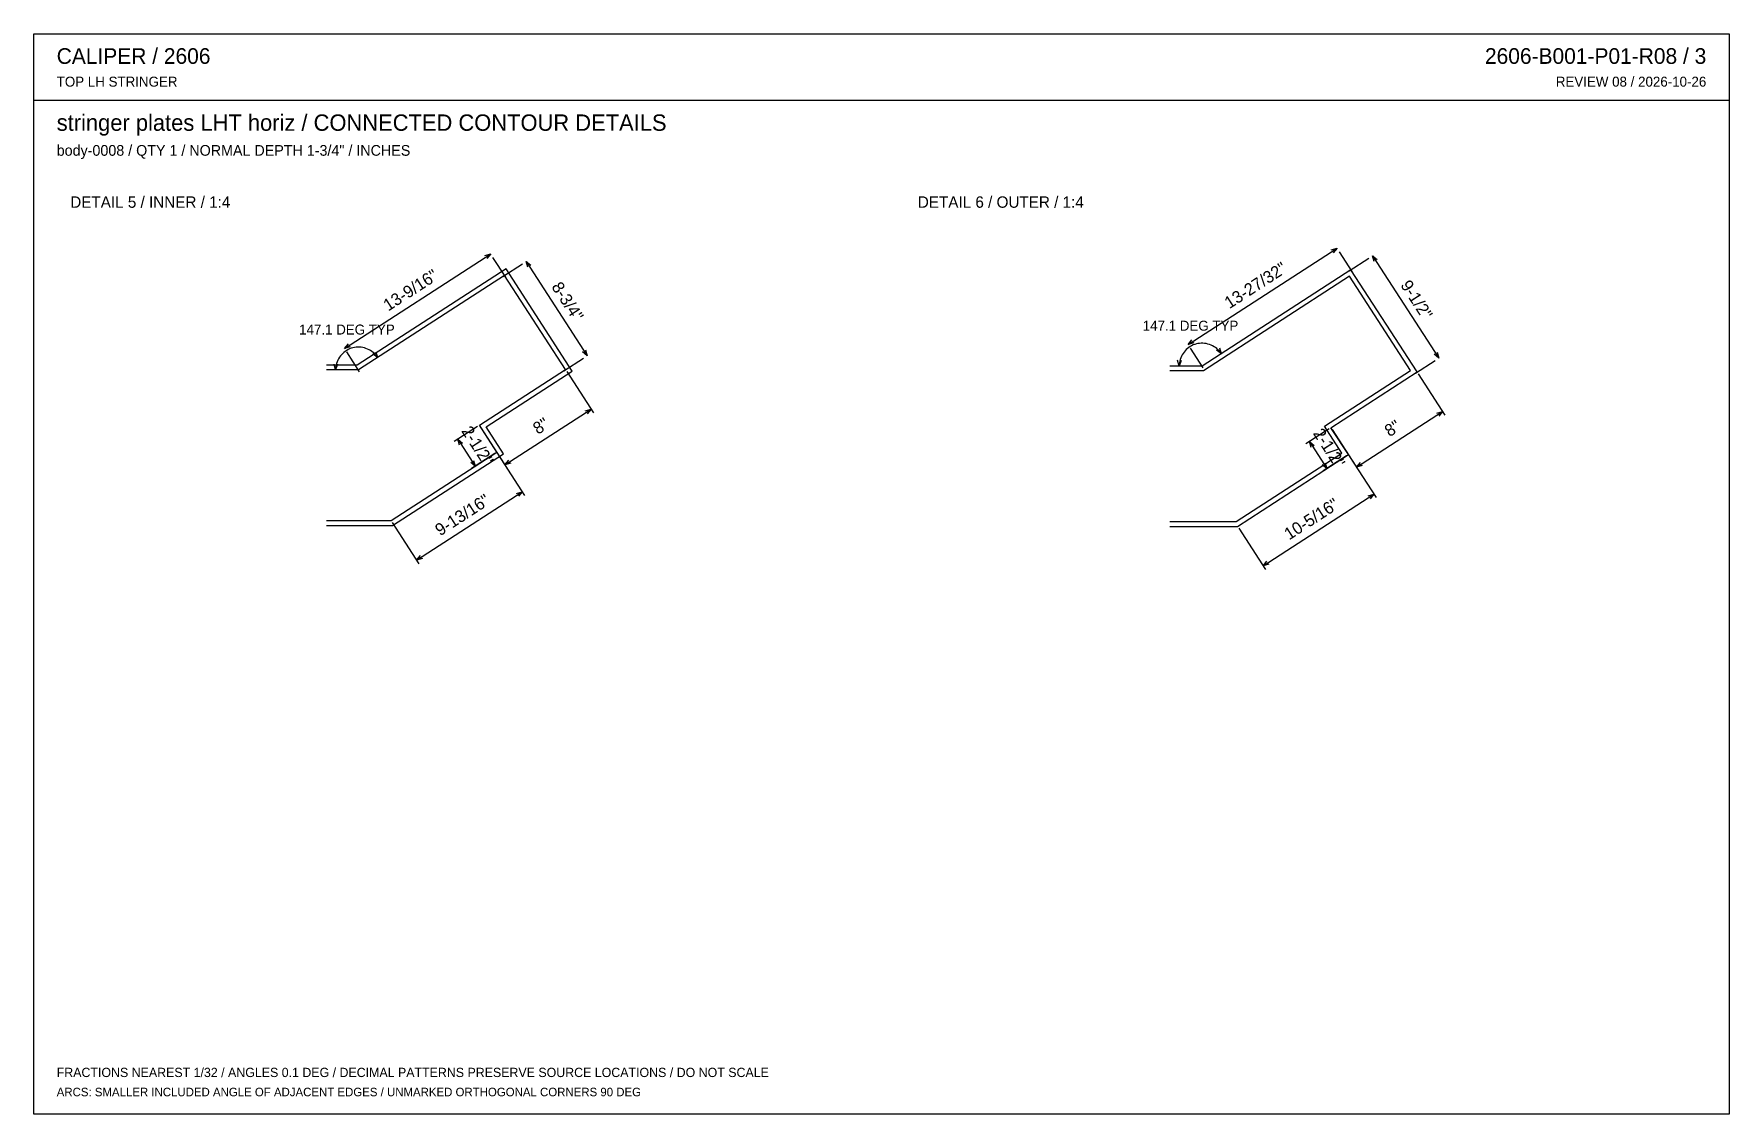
# Model space of a CAD drawing. Header units: inches. Extents: x 0.5 to 33.5, y 0.5 to 21.5.
import ezdxf
from ezdxf.enums import TextEntityAlignment as Align

# ---------------------------------------------------------------- set-up
doc = ezdxf.new("R2010")
doc.units = ezdxf.units.IN
doc.header["$MEASUREMENT"] = 0

msp = doc.modelspace()

# ---------------------------------------------------------------- linework, layer by layer
at = {"layer": 'ANNOTATION'}
for p, q in [((6.529, 15.398), (9.379, 17.241)), ((9.267, 17.209), (9.379, 17.241)), ((9.379, 17.241), (9.304, 17.151)), ((22.978, 15.473), (25.883, 17.352)), ((25.771, 17.321), (25.883, 17.352)), ((25.883, 17.352), (25.809, 17.263)), ((26.178, 16.897), (25.929, 17.282)), ((26.575, 17.204), (27.865, 15.21)), ((26.606, 17.092), (26.575, 17.204)), ((26.575, 17.204), (26.664, 17.13)), ((9.673, 16.786), (9.424, 17.171)), ((9.615, 16.798), (10, 17.047)), ((10.07, 17.092), (11.258, 15.255)), ((10.101, 16.98), (10.07, 17.092)), ((10.07, 17.092), (10.16, 17.018)), ((26.12, 16.91), (26.505, 17.159)), ((22.978, 15.473), (23.053, 15.563)), ((6.431, 15.224), (6.413, 15.196)), ((6.45, 15.25), (6.431, 15.224)), ((6.47, 15.275), (6.45, 15.25)), ((6.493, 15.299), (6.47, 15.275)), ((6.518, 15.32), (6.493, 15.299)), ((6.543, 15.34), (6.518, 15.32)), ((6.529, 15.398), (6.604, 15.487)), ((6.641, 15.429), (6.529, 15.398)), ((6.571, 15.358), (6.543, 15.34)), ((6.599, 15.374), (6.571, 15.358)), ((6.823, 14.943), (6.574, 15.328)), ((6.629, 15.388), (6.599, 15.374)), ((6.659, 15.399), (6.629, 15.388)), ((6.69, 15.408), (6.659, 15.399)), ((6.722, 15.415), (6.69, 15.408)), ((6.755, 15.42), (6.722, 15.415)), ((6.787, 15.422), (6.755, 15.42)), ((6.82, 15.422), (6.787, 15.422)), ((6.852, 15.419), (6.82, 15.422)), ((6.884, 15.414), (6.852, 15.419)), ((6.916, 15.407), (6.884, 15.414)), ((6.947, 15.397), (6.916, 15.407)), ((6.978, 15.385), (6.947, 15.397)), ((7.007, 15.371), (6.978, 15.385)), ((7.035, 15.355), (7.007, 15.371)), ((7.062, 15.337), (7.035, 15.355)), ((7.088, 15.317), (7.062, 15.337)), ((7.174, 15.219), (7.082, 15.29)), ((7.112, 15.295), (7.088, 15.317)), ((7.135, 15.271), (7.112, 15.295)), ((7.155, 15.246), (7.135, 15.271)), ((7.139, 15.33), (7.174, 15.219)), ((7.174, 15.219), (7.155, 15.246)), ((10.803, 14.961), (11.188, 15.21)), ((11.258, 15.255), (11.169, 15.33)), ((11.227, 15.368), (11.258, 15.255)), ((22.835, 15.213), (22.824, 15.182)), ((22.848, 15.243), (22.835, 15.213)), ((22.863, 15.272), (22.848, 15.243)), ((22.88, 15.3), (22.863, 15.272)), ((22.899, 15.326), (22.88, 15.3)), ((22.92, 15.351), (22.899, 15.326)), ((22.942, 15.375), (22.92, 15.351)), ((22.967, 15.396), (22.942, 15.375)), ((22.993, 15.416), (22.967, 15.396)), ((23.09, 15.505), (22.978, 15.473)), ((23.02, 15.434), (22.993, 15.416)), ((23.048, 15.45), (23.02, 15.434)), ((23.272, 15.019), (23.023, 15.404)), ((23.078, 15.464), (23.048, 15.45)), ((23.108, 15.475), (23.078, 15.464)), ((23.14, 15.484), (23.108, 15.475)), ((23.171, 15.491), (23.14, 15.484)), ((23.204, 15.496), (23.171, 15.491)), ((23.236, 15.498), (23.204, 15.496)), ((23.269, 15.498), (23.236, 15.498)), ((23.301, 15.495), (23.269, 15.498)), ((23.334, 15.49), (23.301, 15.495)), ((23.365, 15.483), (23.334, 15.49)), ((23.396, 15.473), (23.365, 15.483)), ((23.427, 15.461), (23.396, 15.473)), ((23.456, 15.447), (23.427, 15.461)), ((23.485, 15.431), (23.456, 15.447)), ((23.512, 15.413), (23.485, 15.431)), ((23.537, 15.393), (23.512, 15.413)), ((23.623, 15.295), (23.531, 15.366)), ((23.561, 15.371), (23.537, 15.393)), ((23.584, 15.347), (23.561, 15.371)), ((23.604, 15.322), (23.584, 15.347)), ((23.588, 15.406), (23.623, 15.295)), ((23.623, 15.295), (23.604, 15.322)), ((27.865, 15.21), (27.775, 15.284)), ((27.833, 15.322), (27.865, 15.21)), ((6.356, 14.978), (6.326, 15.09)), ((6.395, 15.088), (6.356, 14.978)), ((6.357, 15.01), (6.356, 14.978)), ((6.361, 15.043), (6.357, 15.01)), ((6.367, 15.075), (6.361, 15.043)), ((6.375, 15.106), (6.367, 15.075)), ((6.386, 15.137), (6.375, 15.106)), ((6.399, 15.167), (6.386, 15.137)), ((6.413, 15.196), (6.399, 15.167)), ((10.861, 14.949), (11.381, 14.144)), ((22.805, 15.054), (22.775, 15.166)), ((22.844, 15.163), (22.805, 15.054)), ((22.806, 15.086), (22.805, 15.054)), ((22.81, 15.119), (22.806, 15.086)), ((22.816, 15.151), (22.81, 15.119)), ((22.824, 15.182), (22.816, 15.151)), ((27.41, 14.916), (27.795, 15.164)), ((27.467, 14.903), (27.988, 14.098)), ((9.657, 13.128), (11.336, 14.214)), ((11.224, 14.183), (11.336, 14.214)), ((11.336, 14.214), (11.262, 14.125)), ((26.263, 13.082), (27.942, 14.168)), ((27.83, 14.137), (27.942, 14.168)), ((27.942, 14.168), (27.868, 14.079)), ((9.124, 13.875), (8.669, 13.581)), ((8.739, 13.626), (9.078, 13.102)), ((8.77, 13.514), (8.739, 13.626)), ((8.739, 13.626), (8.829, 13.552)), ((9.181, 13.863), (9.702, 13.058)), ((25.73, 13.829), (25.275, 13.535)), ((25.345, 13.581), (25.685, 13.056)), ((25.377, 13.468), (25.345, 13.581)), ((25.345, 13.581), (25.435, 13.506)), ((25.788, 13.817), (26.308, 13.012)), ((9.463, 13.35), (9.008, 13.056)), ((9.521, 13.338), (10.041, 12.533)), ((26.07, 13.305), (25.615, 13.01)), ((26.127, 13.292), (26.648, 12.488)), ((9.078, 13.102), (8.989, 13.176)), ((9.047, 13.214), (9.078, 13.102)), ((9.657, 13.128), (9.731, 13.218)), ((9.769, 13.159), (9.657, 13.128)), ((25.685, 13.056), (25.595, 13.13)), ((25.654, 13.168), (25.685, 13.056)), ((26.263, 13.082), (26.338, 13.172)), ((26.375, 13.114), (26.263, 13.082)), ((7.935, 11.271), (9.996, 12.603)), ((9.884, 12.572), (9.996, 12.603)), ((9.996, 12.603), (9.922, 12.514)), ((24.44, 11.159), (26.602, 12.558)), ((26.49, 12.526), (26.602, 12.558)), ((26.602, 12.558), (26.528, 12.468)), ((7.46, 12.005), (7.981, 11.201)), ((23.965, 11.894), (24.485, 11.089)), ((7.935, 11.271), (8.01, 11.36)), ((8.047, 11.302), (7.935, 11.271)), ((24.44, 11.159), (24.514, 11.248)), ((24.552, 11.19), (24.44, 11.159))]:
    msp.add_line(p, q, dxfattribs=at)
at = {"layer": 'OUTLINE'}
for p, q in [((0.472, 21.528), (33.528, 21.528)), ((0.472, 0.472), (0.472, 21.528)), ((33.528, 21.528), (33.528, 0.472)), ((0.472, 20.236), (33.528, 20.236)), ((9.678, 16.95), (6.773, 15.072)), ((10.968, 14.956), (9.678, 16.95)), ((26.155, 16.932), (23.25, 15.054)), ((27.445, 14.938), (26.155, 16.932)), ((9.65, 16.821), (6.801, 14.978)), ((10.838, 14.984), (9.65, 16.821)), ((26.127, 16.803), (23.277, 14.96)), ((27.315, 14.966), (26.127, 16.803)), ((6.773, 15.072), (6.176, 15.072)), ((6.801, 14.978), (6.176, 14.978)), ((9.159, 13.898), (10.838, 14.984)), ((9.288, 13.87), (10.968, 14.956)), ((23.25, 15.054), (22.625, 15.054)), ((23.277, 14.96), (22.625, 14.96)), ((25.636, 13.88), (27.315, 14.966)), ((25.765, 13.852), (27.445, 14.938)), ((9.498, 13.373), (9.159, 13.898)), ((9.628, 13.345), (9.288, 13.87)), ((25.975, 13.355), (25.636, 13.88)), ((26.105, 13.327), (25.765, 13.852)), ((7.437, 12.04), (9.498, 13.373)), ((7.465, 11.947), (9.628, 13.345)), ((23.914, 12.022), (25.975, 13.355)), ((23.942, 11.929), (26.105, 13.327)), ((6.176, 12.04), (7.437, 12.04)), ((6.176, 11.947), (7.465, 11.947)), ((22.625, 12.022), (23.914, 12.022)), ((22.625, 11.929), (23.942, 11.929)), ((33.528, 0.472), (0.472, 0.472))]:
    msp.add_line(p, q, dxfattribs=at)

# ---------------------------------------------------------------- texts
at = {"layer": 'ANNOTATION'}
for s, height, p in [('CALIPER / 2606', 0.30556, (0.917, 20.944)), ('TOP LH STRINGER', 0.19444, (0.917, 20.5)), ('stringer plates LHT horiz / CONNECTED CONTOUR DETAILS', 0.31944, (0.917, 19.639)), ('body-0008 / QTY 1 / NORMAL DEPTH 1-3/4" / INCHES', 0.20833, (0.917, 19.153)), ('DETAIL 5 / INNER / 1:4', 0.22222, (1.181, 18.139)), ('DETAIL 6 / OUTER / 1:4', 0.22222, (17.708, 18.139)), ('FRACTIONS NEAREST 1/32 / ANGLES 0.1 DEG / DECIMAL PATTERNS PRESERVE SOURCE LOCATIONS / DO NOT SCALE', 0.18056, (0.917, 1.194)), ('ARCS: SMALLER INCLUDED ANGLE OF ADJACENT EDGES / UNMARKED ORTHOGONAL CORNERS 90 DEG', 0.16667, (0.917, 0.819))]:
    msp.add_text(s, height=height, dxfattribs=at).set_placement(p)
for s, height, p in [('2606-B001-P01-R08 / 3', 0.30556, (33.083, 20.944)), ('REVIEW 08 / 2026-10-26', 0.19444, (33.083, 20.5))]:
    msp.add_text(s, height=height, dxfattribs=at).set_placement(p, align=Align.RIGHT)
for s, rotation, p in [('13-9/16"', 32.8905, (7.879, 16.436)), ('13-27/32"', 32.8905, (24.355, 16.53)), ('8-3/4"', -57.1095, (10.781, 16.249)), ('9-1/2"', -57.1095, (27.336, 16.282)), ('2-1/2"', -57.1095, (9.025, 13.439)), ('8"', 32.8905, (10.421, 13.788)), ('8"', 32.8905, (27.027, 13.742)), ('2-1/2"', -57.1095, (25.632, 13.394)), ('9-13/16"', 32.8905, (8.89, 12.054)), ('10-5/16"', 32.8905, (25.446, 11.975))]:
    msp.add_text(s, height=0.2361, rotation=rotation, dxfattribs=at).set_placement(p, align=Align.CENTER)
for p in [(23.026, 15.743), (6.576, 15.668)]:
    msp.add_text('147.1 DEG TYP', height=0.19444, dxfattribs=at).set_placement(p, align=Align.CENTER)

doc.saveas('drawing.dxf')
